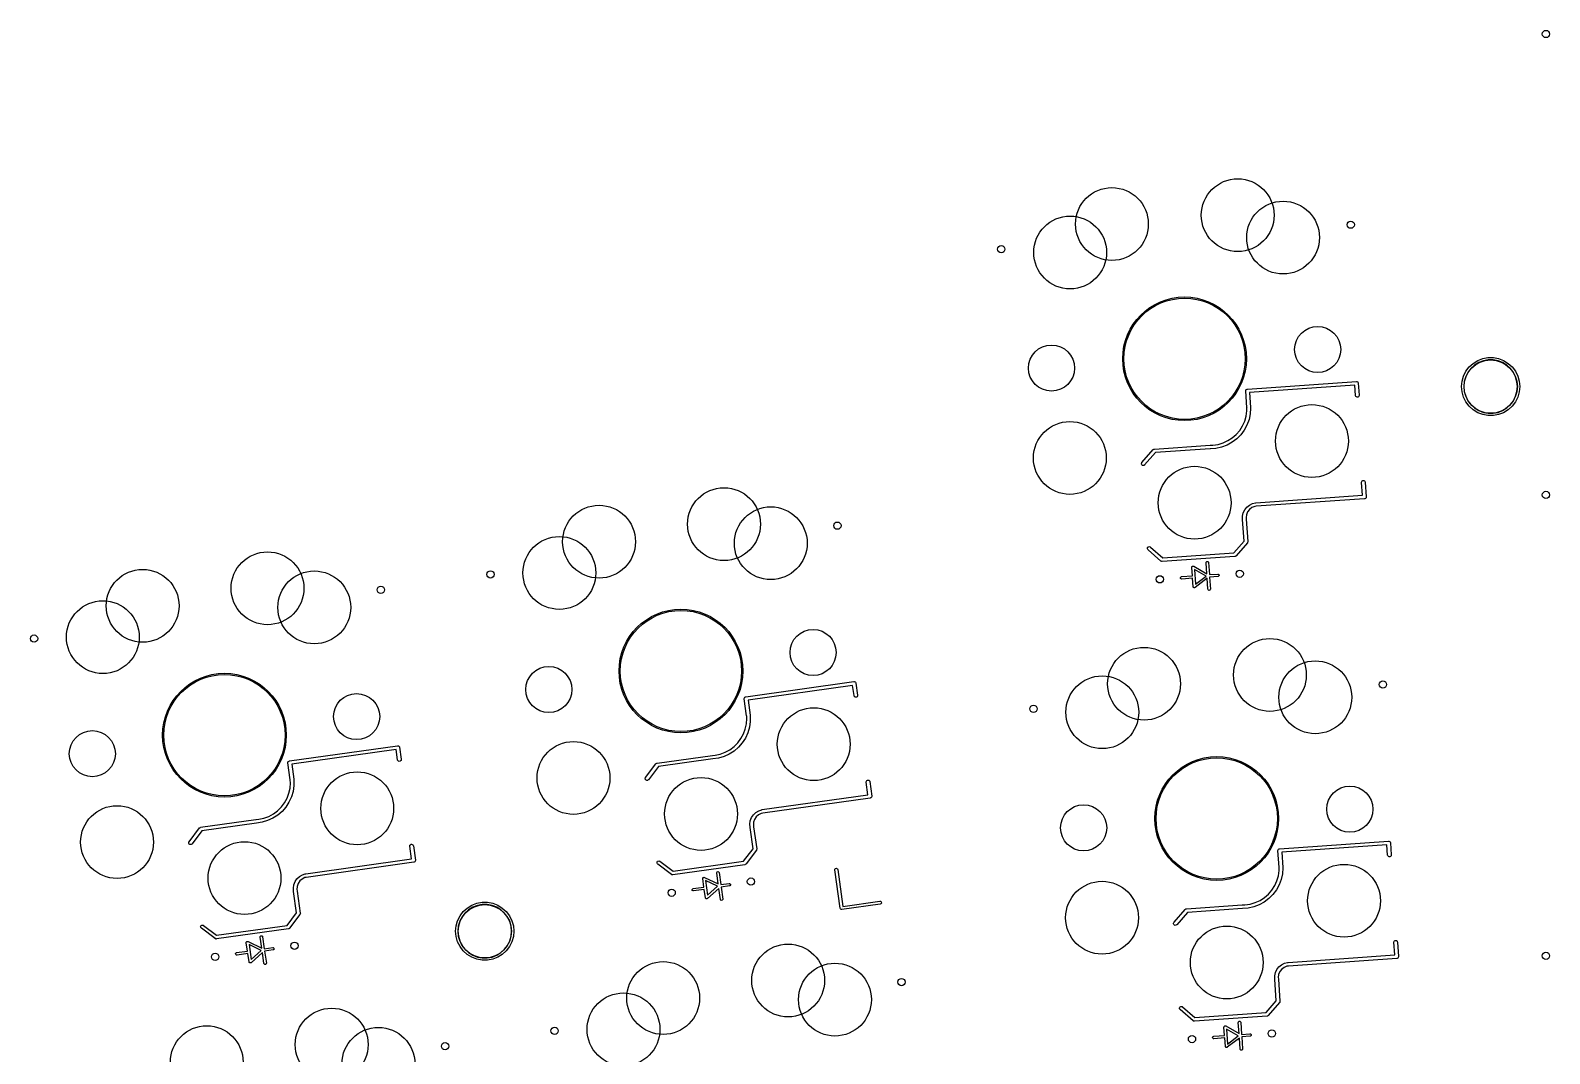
# Model space of a CAD drawing. Extents: x 2.61 to 8.6, y -5.69 to -1.89.
# Drawn here: x 2.614 to 5.079, y -3.636 to -1.975 of the extents above; entities that cross this region are included whole.
import ezdxf

# ---------------------------------------------------------------- set-up
doc = ezdxf.new("R2010")
doc.units = 0
doc.header["$MEASUREMENT"] = 0
doc.layers.add('BLACK', color=7, linetype='CONTINUOUS')

msp = doc.modelspace()

# ---------------------------------------------------------------- linework, layer by layer
at = {"layer": 'BLACK', "linetype": 'CONTINUOUS'}
for p, q in [((4.955, -2.5152), (4.9624, -2.5106)), ((4.9641, -2.5139), (4.9573, -2.5182)), ((4.9624, -2.5106), (4.9705, -2.5074)), ((4.9716, -2.511), (4.9641, -2.5139)), ((4.9705, -2.5074), (4.9791, -2.5058)), ((4.9795, -2.5096), (4.9716, -2.511)), ((4.9791, -2.5058), (4.9878, -2.5058)), ((4.9875, -2.5096), (4.9795, -2.5096)), ((4.9954, -2.511), (4.9875, -2.5096)), ((4.9878, -2.5058), (4.9964, -2.5074)), ((5.0029, -2.5139), (4.9954, -2.511)), ((4.9964, -2.5074), (5.0045, -2.5106)), ((5.0097, -2.5182), (5.0029, -2.5139)), ((5.0045, -2.5106), (5.0119, -2.5152)), ((4.937, -2.5442), (4.9394, -2.5358)), ((4.9394, -2.5358), (4.9433, -2.528)), ((4.9429, -2.5372), (4.9407, -2.5449)), ((4.9465, -2.53), (4.9429, -2.5372)), ((4.9433, -2.528), (4.9486, -2.521)), ((4.9513, -2.5236), (4.9465, -2.53)), ((4.9486, -2.521), (4.955, -2.5152)), ((4.9573, -2.5182), (4.9513, -2.5236)), ((5.0156, -2.5236), (5.0097, -2.5182)), ((5.0119, -2.5152), (5.0184, -2.521)), ((5.0204, -2.53), (5.0156, -2.5236)), ((5.0184, -2.521), (5.0236, -2.528)), ((5.024, -2.5372), (5.0204, -2.53)), ((5.0236, -2.528), (5.0275, -2.5358)), ((5.0262, -2.5449), (5.024, -2.5372)), ((5.0275, -2.5358), (5.0299, -2.5442)), ((4.5861, -2.5593), (4.5864, -2.5583)), ((4.5861, -2.5599), (4.5861, -2.5593)), ((4.588, -2.5874), (4.5861, -2.5599)), ((4.5864, -2.5583), (4.5872, -2.5574)), ((4.5864, -2.5583), (4.5864, -2.5583)), ((4.5872, -2.5574), (4.5882, -2.5569)), ((4.5882, -2.5569), (4.5888, -2.5568)), ((4.5888, -2.5568), (4.7655, -2.5444)), ((4.763, -2.5505), (4.5922, -2.5625)), ((4.5922, -2.5625), (4.5939, -2.587)), ((4.7642, -2.5672), (4.763, -2.5505)), ((4.7655, -2.5444), (4.7661, -2.5444)), ((4.7661, -2.5444), (4.7672, -2.5448)), ((4.7672, -2.5448), (4.7681, -2.5456)), ((4.7681, -2.5456), (4.7686, -2.5466)), ((4.7686, -2.5466), (4.7686, -2.5466)), ((4.7686, -2.5466), (4.7687, -2.5472)), ((4.7687, -2.5472), (4.7701, -2.5668)), ((4.9362, -2.5529), (4.937, -2.5442)), ((4.937, -2.5615), (4.9362, -2.5529)), ((4.9394, -2.5699), (4.937, -2.5615)), ((4.9407, -2.5449), (4.94, -2.5529)), ((4.94, -2.5529), (4.9407, -2.5609)), ((4.9407, -2.5609), (4.9429, -2.5686)), ((5.024, -2.5686), (5.0262, -2.5609)), ((5.027, -2.5529), (5.0262, -2.5449)), ((5.0262, -2.5609), (5.027, -2.5529)), ((5.0299, -2.5615), (5.0275, -2.5699)), ((5.0299, -2.5442), (5.0307, -2.5529)), ((5.0307, -2.5529), (5.0299, -2.5615)), ((4.5881, -2.5879), (4.588, -2.5874)), ((4.588, -2.588), (4.5881, -2.5879)), ((4.588, -2.5923), (4.588, -2.588)), ((4.5939, -2.588), (4.5933, -2.5973)), ((4.5939, -2.5876), (4.5938, -2.5877)), ((4.5938, -2.5877), (4.5939, -2.588)), ((4.5939, -2.587), (4.5939, -2.5876)), ((4.7643, -2.5678), (4.7642, -2.5672)), ((4.7648, -2.5688), (4.7643, -2.5678)), ((4.7656, -2.5696), (4.7648, -2.5688)), ((4.7667, -2.5699), (4.7656, -2.5696)), ((4.7679, -2.5698), (4.7667, -2.5699)), ((4.7689, -2.5693), (4.7679, -2.5698)), ((4.7697, -2.5685), (4.7689, -2.5693)), ((4.77, -2.5674), (4.7697, -2.5685)), ((4.7701, -2.5668), (4.77, -2.5674)), ((4.9433, -2.5777), (4.9394, -2.5699)), ((4.9429, -2.5686), (4.9465, -2.5758)), ((4.9486, -2.5847), (4.9433, -2.5777)), ((4.9465, -2.5758), (4.9513, -2.5822)), ((4.955, -2.5906), (4.9486, -2.5847)), ((4.9513, -2.5822), (4.9573, -2.5876)), ((4.9573, -2.5876), (4.9641, -2.5918)), ((5.0029, -2.5918), (5.0097, -2.5876)), ((5.0097, -2.5876), (5.0156, -2.5822)), ((5.0184, -2.5847), (5.0119, -2.5906)), ((5.0156, -2.5822), (5.0204, -2.5758)), ((5.0236, -2.5777), (5.0184, -2.5847)), ((5.0204, -2.5758), (5.024, -2.5686)), ((5.0275, -2.5699), (5.0236, -2.5777)), ((4.5809, -2.6167), (4.5844, -2.609)), ((4.5844, -2.609), (4.5868, -2.6007)), ((4.5868, -2.6007), (4.588, -2.5923)), ((4.5913, -2.6065), (4.588, -2.6153)), ((4.5933, -2.5973), (4.5913, -2.6065)), ((4.9624, -2.5952), (4.955, -2.5906)), ((4.9705, -2.5983), (4.9624, -2.5952)), ((4.9641, -2.5918), (4.9716, -2.5947)), ((4.9791, -2.5999), (4.9705, -2.5983)), ((4.9716, -2.5947), (4.9795, -2.5962)), ((4.9878, -2.5999), (4.9791, -2.5999)), ((4.9795, -2.5962), (4.9875, -2.5962)), ((4.9875, -2.5962), (4.9954, -2.5947)), ((4.9964, -2.5983), (4.9878, -2.5999)), ((4.9954, -2.5947), (5.0029, -2.5918)), ((5.0045, -2.5952), (4.9964, -2.5983)), ((5.0119, -2.5906), (5.0045, -2.5952)), ((4.557, -2.6406), (4.5642, -2.636)), ((4.5713, -2.6377), (4.5638, -2.6433)), ((4.5642, -2.636), (4.5707, -2.6304)), ((4.5707, -2.6304), (4.5762, -2.6239)), ((4.5779, -2.631), (4.5713, -2.6377)), ((4.5762, -2.6239), (4.5809, -2.6167)), ((4.5835, -2.6235), (4.5779, -2.631)), ((4.588, -2.6153), (4.5835, -2.6235)), ((4.4175, -2.6762), (4.4357, -2.6552)), ((4.4394, -2.66), (4.4219, -2.6801)), ((4.4357, -2.6552), (4.4361, -2.6548)), ((4.4361, -2.6548), (4.4367, -2.6545)), ((4.4367, -2.6545), (4.4372, -2.6543)), ((4.4372, -2.6543), (4.4377, -2.6542)), ((4.4377, -2.6542), (4.5281, -2.6478)), ((4.5285, -2.6537), (4.4394, -2.66)), ((4.5281, -2.6478), (4.5282, -2.6479)), ((4.5282, -2.6479), (4.5283, -2.6478)), ((4.5283, -2.6478), (4.5283, -2.6478)), ((4.5283, -2.6478), (4.5326, -2.6478)), ((4.5286, -2.6537), (4.5285, -2.6537)), ((4.5376, -2.6531), (4.5286, -2.6537)), ((4.5326, -2.6478), (4.541, -2.6466)), ((4.5468, -2.6511), (4.5376, -2.6531)), ((4.541, -2.6466), (4.5492, -2.6442)), ((4.5556, -2.6478), (4.5468, -2.6511)), ((4.5492, -2.6442), (4.557, -2.6406)), ((4.5638, -2.6433), (4.5556, -2.6478)), ((4.4168, -2.6777), (4.4171, -2.6767)), ((4.4168, -2.6789), (4.4168, -2.6777)), ((4.4173, -2.6799), (4.4168, -2.6789)), ((4.4171, -2.6767), (4.4175, -2.6762)), ((4.4182, -2.6807), (4.4173, -2.6799)), ((4.4193, -2.681), (4.4182, -2.6807)), ((4.4205, -2.681), (4.4193, -2.681)), ((4.4215, -2.6805), (4.4205, -2.681)), ((4.4219, -2.6801), (4.4215, -2.6805)), ((4.7741, -2.708), (4.7744, -2.7069)), ((4.7741, -2.7086), (4.7741, -2.708)), ((4.7755, -2.7292), (4.7741, -2.7086)), ((4.7744, -2.7069), (4.7752, -2.706)), ((4.7752, -2.706), (4.7762, -2.7055)), ((4.7762, -2.7055), (4.7774, -2.7055)), ((4.7774, -2.7055), (4.7785, -2.7058)), ((4.7785, -2.7058), (4.7793, -2.7066)), ((4.7793, -2.7066), (4.7798, -2.7076)), ((4.7798, -2.7076), (4.7799, -2.7082)), ((4.7799, -2.7082), (4.7816, -2.7317)), ((4.6025, -2.7413), (4.7755, -2.7292)), ((4.7789, -2.7349), (4.603, -2.7472)), ((4.7794, -2.7348), (4.7789, -2.7349)), ((4.7805, -2.7343), (4.7794, -2.7348)), ((4.7812, -2.7334), (4.7805, -2.7343)), ((4.7816, -2.7323), (4.7812, -2.7334)), ((4.7816, -2.7317), (4.7816, -2.7323)), ((4.5809, -2.7633), (4.582, -2.7579)), ((4.582, -2.7579), (4.5844, -2.7529)), ((4.5844, -2.7529), (4.5878, -2.7486)), ((4.5872, -2.7608), (4.5865, -2.7656)), ((4.5891, -2.7562), (4.5872, -2.7608)), ((4.5878, -2.7486), (4.592, -2.7451)), ((4.5921, -2.7523), (4.5891, -2.7562)), ((4.592, -2.7451), (4.597, -2.7426)), ((4.596, -2.7493), (4.5921, -2.7523)), ((4.6006, -2.7475), (4.596, -2.7493)), ((4.597, -2.7426), (4.6019, -2.7414)), ((4.603, -2.7472), (4.6006, -2.7475)), ((4.6019, -2.7414), (4.6019, -2.7414)), ((4.6019, -2.7414), (4.6022, -2.7414)), ((4.6022, -2.7414), (4.6023, -2.7413)), ((4.6023, -2.7413), (4.6023, -2.7413)), ((4.6023, -2.7413), (4.6024, -2.7413)), ((4.6024, -2.7413), (4.6025, -2.7413)), ((4.5809, -2.7683), (4.5809, -2.7633)), ((4.5809, -2.7687), (4.5809, -2.7683)), ((4.5834, -2.8036), (4.5809, -2.7687)), ((4.5865, -2.7656), (4.5868, -2.7681)), ((4.5868, -2.7681), (4.5868, -2.7681)), ((4.5868, -2.7681), (4.5868, -2.7683)), ((4.5868, -2.7683), (4.5893, -2.8044)), ((4.5667, -2.8227), (4.5834, -2.8036)), ((4.5886, -2.8065), (4.5704, -2.8275)), ((4.589, -2.8061), (4.5886, -2.8065)), ((4.5893, -2.805), (4.589, -2.8061)), ((4.5893, -2.8044), (4.5893, -2.805)), ((4.4264, -2.8152), (4.4267, -2.8141)), ((4.4264, -2.8164), (4.4264, -2.8152)), ((4.427, -2.8174), (4.4264, -2.8164)), ((4.4267, -2.8141), (4.4275, -2.8132)), ((4.4274, -2.8178), (4.427, -2.8174)), ((4.4484, -2.8361), (4.4274, -2.8178)), ((4.4275, -2.8132), (4.4285, -2.8127)), ((4.4285, -2.8127), (4.4297, -2.8126)), ((4.4297, -2.8126), (4.4308, -2.813)), ((4.4308, -2.813), (4.4312, -2.8133)), ((4.4312, -2.8133), (4.4513, -2.8308)), ((4.5683, -2.8285), (4.4505, -2.8368)), ((4.4513, -2.8308), (4.5667, -2.8227)), ((4.5689, -2.8285), (4.5683, -2.8285)), ((4.5694, -2.8282), (4.5689, -2.8285)), ((4.5699, -2.8279), (4.5694, -2.8282)), ((4.5704, -2.8275), (4.5699, -2.8279)), ((4.4488, -2.8364), (4.4484, -2.8361)), ((4.4499, -2.8368), (4.4488, -2.8364)), ((4.4505, -2.8368), (4.4499, -2.8368)), ((4.4499, -2.8368), (4.4499, -2.8368)), ((4.4985, -2.8459), (4.4986, -2.8458)), ((4.4986, -2.846), (4.4985, -2.8459)), ((4.4985, -2.8463), (4.4986, -2.846)), ((4.4995, -2.86), (4.4985, -2.8463)), ((4.4986, -2.8455), (4.499, -2.8451)), ((4.4986, -2.8458), (4.4986, -2.8455)), ((4.499, -2.8451), (4.4993, -2.8446)), ((4.4993, -2.8446), (4.4995, -2.8445)), ((4.4995, -2.8445), (4.4996, -2.8444)), ((4.4996, -2.8444), (4.5002, -2.8443)), ((4.5002, -2.8443), (4.5007, -2.8442)), ((4.5007, -2.8442), (4.501, -2.8443)), ((4.501, -2.8443), (4.5011, -2.8443)), ((4.5011, -2.8443), (4.5012, -2.8443)), ((4.5012, -2.8443), (4.5015, -2.8444)), ((4.5015, -2.8444), (4.5229, -2.8566)), ((4.5216, -2.8604), (4.5027, -2.8496)), ((4.5027, -2.8496), (4.5044, -2.8737)), ((4.5217, -2.8387), (4.5218, -2.838)), ((4.5229, -2.8566), (4.5217, -2.8387)), ((4.5218, -2.838), (4.5228, -2.8368)), ((4.5228, -2.8368), (4.5243, -2.8367)), ((4.5243, -2.8367), (4.5254, -2.8377)), ((4.5254, -2.8377), (4.5256, -2.8384)), ((4.5256, -2.8384), (4.527, -2.8581)), ((4.527, -2.8581), (4.5407, -2.8571)), ((4.5407, -2.8571), (4.5415, -2.8572)), ((4.5415, -2.8572), (4.5426, -2.8582)), ((4.5427, -2.8597), (4.5417, -2.8608)), ((4.5426, -2.8582), (4.5427, -2.8597)), ((4.4801, -2.8626), (4.4811, -2.8614)), ((4.4802, -2.8641), (4.4801, -2.8626)), ((4.4813, -2.8651), (4.4802, -2.8641)), ((4.4811, -2.8614), (4.4818, -2.8612)), ((4.4821, -2.8652), (4.4813, -2.8651)), ((4.4818, -2.8612), (4.4995, -2.86)), ((4.4998, -2.8639), (4.4821, -2.8652)), ((4.5007, -2.8777), (4.4998, -2.8639)), ((4.5008, -2.878), (4.5007, -2.8777)), ((4.5008, -2.8781), (4.5008, -2.878)), ((4.5009, -2.8781), (4.5008, -2.8781)), ((4.5009, -2.8784), (4.5009, -2.8781)), ((4.5014, -2.8788), (4.5009, -2.8784)), ((4.5017, -2.8792), (4.5014, -2.8788)), ((4.5019, -2.8793), (4.5017, -2.8792)), ((4.5021, -2.8794), (4.5019, -2.8793)), ((4.5026, -2.8794), (4.5021, -2.8794)), ((4.5032, -2.8794), (4.5026, -2.8794)), ((4.5035, -2.8793), (4.5032, -2.8794)), ((4.5036, -2.8793), (4.5035, -2.8793)), ((4.5039, -2.8791), (4.5036, -2.8792)), ((4.5036, -2.8792), (4.5036, -2.8793)), ((4.5235, -2.864), (4.5039, -2.8791)), ((4.5044, -2.8737), (4.5216, -2.8604)), ((4.5247, -2.8819), (4.5235, -2.864)), ((4.5249, -2.8827), (4.5247, -2.8819)), ((4.526, -2.8836), (4.5249, -2.8827)), ((4.5275, -2.8835), (4.526, -2.8836)), ((4.541, -2.861), (4.5273, -2.862)), ((4.5273, -2.862), (4.5286, -2.8816)), ((4.5285, -2.8824), (4.5275, -2.8835)), ((4.5286, -2.8816), (4.5285, -2.8824)), ((4.5417, -2.8608), (4.541, -2.861)), ((3.7747, -3.0563), (3.9501, -3.0317)), ((3.9501, -3.0317), (3.9507, -3.0317)), ((3.9507, -3.0317), (3.9518, -3.032)), ((3.9518, -3.032), (3.9519, -3.0321)), ((3.9519, -3.0321), (3.9527, -3.0326)), ((3.7724, -3.058), (3.7731, -3.0571)), ((3.7731, -3.0571), (3.7741, -3.0565)), ((3.7741, -3.0565), (3.7747, -3.0563)), ((3.948, -3.0379), (3.7784, -3.0618)), ((3.9503, -3.0545), (3.948, -3.0379)), ((3.9505, -3.0551), (3.9503, -3.0545)), ((3.9511, -3.0561), (3.9505, -3.0551)), ((3.952, -3.0568), (3.9511, -3.0561)), ((3.9531, -3.0571), (3.952, -3.0568)), ((3.9527, -3.0326), (3.9533, -3.0336)), ((3.9542, -3.0569), (3.9531, -3.0571)), ((3.9533, -3.0336), (3.9534, -3.0342)), ((3.9534, -3.0342), (3.9562, -3.0537)), ((3.9552, -3.0563), (3.9542, -3.0569)), ((3.9559, -3.0554), (3.9552, -3.0563)), ((3.9562, -3.0543), (3.9559, -3.0554)), ((3.9562, -3.0537), (3.9562, -3.0543)), ((3.7721, -3.0591), (3.7724, -3.058)), ((3.7722, -3.0597), (3.7721, -3.0591)), ((3.7721, -3.0591), (3.7721, -3.0591)), ((3.776, -3.087), (3.7722, -3.0597)), ((3.7784, -3.0618), (3.7818, -3.0861)), ((3.7739, -3.1087), (3.7758, -3.1003)), ((3.7758, -3.1003), (3.7764, -3.0918)), ((3.7761, -3.0874), (3.776, -3.087)), ((3.7761, -3.0875), (3.7761, -3.0874)), ((3.7764, -3.0918), (3.7761, -3.0875)), ((3.7761, -3.0875), (3.7761, -3.0875)), ((3.7806, -3.1058), (3.778, -3.1148)), ((3.782, -3.0965), (3.7806, -3.1058)), ((3.7818, -3.0861), (3.7819, -3.0867)), ((3.7819, -3.0867), (3.7818, -3.0868)), ((3.7818, -3.0868), (3.782, -3.0871)), ((3.782, -3.0871), (3.782, -3.0965)), ((3.7557, -3.1371), (3.7617, -3.1311)), ((3.7617, -3.1311), (3.7668, -3.1242)), ((3.7668, -3.1242), (3.7709, -3.1167)), ((3.7741, -3.1233), (3.769, -3.1312)), ((3.7709, -3.1167), (3.7739, -3.1087)), ((3.778, -3.1148), (3.7741, -3.1233)), ((3.0339, -3.1605), (3.2094, -3.1358)), ((3.2073, -3.1421), (3.0377, -3.1659)), ((3.2096, -3.1586), (3.2073, -3.1421)), ((3.2094, -3.1358), (3.2099, -3.1358)), ((3.2099, -3.1358), (3.2111, -3.1361)), ((3.2111, -3.1361), (3.2114, -3.1364)), ((3.2114, -3.1364), (3.212, -3.1368)), ((3.212, -3.1368), (3.2126, -3.1377)), ((3.2126, -3.1377), (3.2127, -3.1383)), ((3.2127, -3.1383), (3.2154, -3.1578)), ((3.6308, -3.164), (3.7204, -3.1514)), ((3.7204, -3.1514), (3.7206, -3.1514)), ((3.7206, -3.1514), (3.7206, -3.1514)), ((3.7206, -3.1514), (3.7206, -3.1514)), ((3.7206, -3.1514), (3.7249, -3.1511)), ((3.7249, -3.1511), (3.7333, -3.1493)), ((3.7393, -3.1533), (3.7303, -3.156)), ((3.7333, -3.1493), (3.7413, -3.1463)), ((3.7479, -3.1495), (3.7393, -3.1533)), ((3.7413, -3.1463), (3.7488, -3.1422)), ((3.7558, -3.1444), (3.7479, -3.1495)), ((3.7488, -3.1422), (3.7557, -3.1371)), ((3.7629, -3.1383), (3.7558, -3.1444)), ((3.769, -3.1312), (3.7629, -3.1383)), ((3.0314, -3.1632), (3.0317, -3.1621)), ((3.0314, -3.1638), (3.0314, -3.1632)), ((3.0314, -3.1632), (3.0314, -3.1632)), ((3.0352, -3.1911), (3.0314, -3.1638)), ((3.0317, -3.1621), (3.0324, -3.1612)), ((3.0324, -3.1612), (3.0334, -3.1606)), ((3.0334, -3.1606), (3.0339, -3.1605)), ((3.0377, -3.1659), (3.0411, -3.1903)), ((3.2097, -3.1592), (3.2096, -3.1586)), ((3.2103, -3.1602), (3.2097, -3.1592)), ((3.2112, -3.1609), (3.2103, -3.1602)), ((3.2123, -3.1612), (3.2112, -3.1609)), ((3.2135, -3.161), (3.2123, -3.1612)), ((3.2145, -3.1604), (3.2135, -3.161)), ((3.2152, -3.1595), (3.2145, -3.1604)), ((3.2155, -3.1584), (3.2152, -3.1595)), ((3.2154, -3.1578), (3.2155, -3.1584)), ((3.6121, -3.1874), (3.6288, -3.1652)), ((3.6328, -3.1697), (3.6168, -3.191)), ((3.6288, -3.1652), (3.6292, -3.1648)), ((3.6292, -3.1648), (3.6302, -3.1642)), ((3.6302, -3.1642), (3.6308, -3.164)), ((3.7213, -3.1573), (3.6328, -3.1697)), ((3.7303, -3.156), (3.7213, -3.1573)), ((3.7213, -3.1573), (3.7213, -3.1573)), ((3.0332, -3.2128), (3.035, -3.2045)), ((3.035, -3.2045), (3.0356, -3.1959)), ((3.0354, -3.1915), (3.0352, -3.1911)), ((3.0353, -3.1917), (3.0354, -3.1915)), ((3.0356, -3.1959), (3.0353, -3.1917)), ((3.0412, -3.2006), (3.0399, -3.2099)), ((3.0411, -3.1903), (3.0411, -3.1908)), ((3.0411, -3.1908), (3.0411, -3.1909)), ((3.0411, -3.1909), (3.0412, -3.1912)), ((3.0412, -3.1912), (3.0412, -3.2006)), ((3.6115, -3.189), (3.6118, -3.1879)), ((3.6116, -3.1902), (3.6115, -3.189)), ((3.6122, -3.1912), (3.6116, -3.1902)), ((3.6118, -3.1879), (3.6121, -3.1874)), ((3.6132, -3.1918), (3.6122, -3.1912)), ((3.6143, -3.1921), (3.6132, -3.1918)), ((3.6154, -3.192), (3.6143, -3.1921)), ((3.6164, -3.1914), (3.6154, -3.192)), ((3.6168, -3.191), (3.6164, -3.1914)), ((3.97, -3.1943), (3.9703, -3.1932)), ((3.9701, -3.1949), (3.97, -3.1943)), ((3.9729, -3.2153), (3.9701, -3.1949)), ((3.9703, -3.1932), (3.971, -3.1923)), ((3.971, -3.1923), (3.972, -3.1917)), ((3.972, -3.1917), (3.9732, -3.1915)), ((3.9732, -3.1915), (3.9743, -3.1918)), ((3.9743, -3.1918), (3.9752, -3.1925)), ((3.9752, -3.1925), (3.9758, -3.1935)), ((3.9758, -3.1935), (3.9759, -3.194)), ((3.9759, -3.194), (3.9792, -3.2174)), ((3.021, -3.2352), (3.0261, -3.2283)), ((3.0261, -3.2283), (3.0302, -3.2208)), ((3.0333, -3.2274), (3.0282, -3.2353)), ((3.0302, -3.2208), (3.0332, -3.2128)), ((3.0372, -3.2189), (3.0333, -3.2274)), ((3.0399, -3.2099), (3.0372, -3.2189)), ((3.8012, -3.2395), (3.9729, -3.2153)), ((3.9767, -3.2208), (3.8022, -3.2453)), ((3.9772, -3.2206), (3.9767, -3.2208)), ((3.9782, -3.2201), (3.9772, -3.2206)), ((3.9789, -3.2191), (3.9782, -3.2201)), ((3.9792, -3.218), (3.9789, -3.2191)), ((3.9792, -3.2174), (3.9792, -3.218)), ((2.9842, -3.2552), (2.9925, -3.2534)), ((2.9925, -3.2534), (3.0005, -3.2504)), ((3.0071, -3.2536), (2.9986, -3.2574)), ((3.0005, -3.2504), (3.0081, -3.2463)), ((3.015, -3.2485), (3.0071, -3.2536)), ((3.0081, -3.2463), (3.0149, -3.2412)), ((3.0149, -3.2412), (3.021, -3.2352)), ((3.0221, -3.2424), (3.015, -3.2485)), ((3.0282, -3.2353), (3.0221, -3.2424)), ((3.782, -3.2575), (3.7839, -3.2523)), ((3.7839, -3.2523), (3.787, -3.2477)), ((3.787, -3.2477), (3.791, -3.244)), ((3.7916, -3.2512), (3.7889, -3.2553)), ((3.791, -3.244), (3.7958, -3.2412)), ((3.7953, -3.2479), (3.7916, -3.2512)), ((3.7998, -3.2458), (3.7953, -3.2479)), ((3.7958, -3.2412), (3.8006, -3.2397)), ((3.8022, -3.2453), (3.7998, -3.2458)), ((3.8006, -3.2396), (3.8009, -3.2395)), ((3.8006, -3.2397), (3.8006, -3.2396)), ((3.8009, -3.2395), (3.801, -3.2395)), ((3.801, -3.2395), (3.801, -3.2395)), ((3.801, -3.2395), (3.8011, -3.2395)), ((3.8011, -3.2395), (3.8012, -3.2395)), ((2.8713, -3.2915), (2.8881, -3.2693)), ((2.8921, -3.2738), (2.876, -3.2951)), ((2.8881, -3.2693), (2.8885, -3.2689)), ((2.8885, -3.2689), (2.8895, -3.2683)), ((2.8895, -3.2683), (2.89, -3.2681)), ((2.89, -3.2681), (2.9797, -3.2555)), ((2.9805, -3.2614), (2.8921, -3.2738)), ((2.9797, -3.2555), (2.9799, -3.2555)), ((2.9799, -3.2555), (2.9842, -3.2552)), ((2.9799, -3.2555), (2.9799, -3.2555)), ((2.9799, -3.2555), (2.9799, -3.2555)), ((2.9806, -3.2614), (2.9805, -3.2614)), ((2.9896, -3.2601), (2.9806, -3.2614)), ((2.9986, -3.2574), (2.9896, -3.2601)), ((3.7812, -3.2629), (3.782, -3.2575)), ((3.7816, -3.2679), (3.7812, -3.2629)), ((3.7816, -3.2683), (3.7816, -3.2679)), ((3.7865, -3.3029), (3.7816, -3.2683)), ((3.7873, -3.2599), (3.7869, -3.2649)), ((3.7869, -3.2649), (3.7874, -3.2673)), ((3.7889, -3.2553), (3.7873, -3.2599)), ((3.7874, -3.2673), (3.7874, -3.2673)), ((3.7874, -3.2673), (3.7874, -3.2673)), ((3.7874, -3.2673), (3.7874, -3.2674)), ((3.7874, -3.2674), (3.7925, -3.3033)), ((2.8707, -3.2931), (2.871, -3.292)), ((2.8709, -3.2943), (2.8707, -3.2931)), ((2.8715, -3.2953), (2.8709, -3.2943)), ((2.871, -3.292), (2.8713, -3.2915)), ((2.8724, -3.296), (2.8715, -3.2953)), ((2.8735, -3.2962), (2.8724, -3.296)), ((2.8747, -3.2961), (2.8735, -3.2962)), ((2.8756, -3.2955), (2.8747, -3.2961)), ((2.876, -3.2951), (2.8756, -3.2955)), ((3.2293, -3.2984), (3.2296, -3.2973)), ((3.2293, -3.299), (3.2293, -3.2984)), ((3.2322, -3.3194), (3.2293, -3.299)), ((3.2296, -3.2973), (3.2303, -3.2964)), ((3.2303, -3.2964), (3.2313, -3.2958)), ((3.2313, -3.2958), (3.2324, -3.2956)), ((3.2324, -3.2956), (3.2335, -3.2959)), ((3.2335, -3.2959), (3.2344, -3.2966)), ((3.2344, -3.2966), (3.235, -3.2976)), ((3.235, -3.2976), (3.2352, -3.2982)), ((3.2352, -3.2982), (3.2384, -3.3215)), ((3.7712, -3.3232), (3.7865, -3.3029)), ((3.7925, -3.3033), (3.7925, -3.3039)), ((4.6386, -3.3045), (4.6394, -3.3036)), ((4.6394, -3.3036), (4.6404, -3.3031)), ((4.6404, -3.3031), (4.641, -3.303)), ((4.641, -3.303), (4.8177, -3.2906)), ((4.8152, -3.2967), (4.6443, -3.3087)), ((4.8163, -3.3134), (4.8152, -3.2967)), ((4.8177, -3.2906), (4.8183, -3.2906)), ((4.8183, -3.2906), (4.8194, -3.291)), ((4.8194, -3.291), (4.8203, -3.2918)), ((4.8203, -3.2918), (4.8208, -3.2928)), ((4.8208, -3.2928), (4.8208, -3.2928)), ((4.8208, -3.2928), (4.8209, -3.2934)), ((4.8209, -3.2934), (4.8222, -3.313)), ((3.0605, -3.3436), (3.2322, -3.3194)), ((3.2359, -3.3249), (3.0614, -3.3494)), ((3.2365, -3.3247), (3.2359, -3.3249)), ((3.2375, -3.3242), (3.2365, -3.3247)), ((3.2382, -3.3232), (3.2375, -3.3242)), ((3.2385, -3.3221), (3.2382, -3.3232)), ((3.2384, -3.3215), (3.2385, -3.3221)), ((3.6307, -3.3255), (3.631, -3.3244)), ((3.6308, -3.3266), (3.6307, -3.3255)), ((3.6314, -3.3276), (3.6308, -3.3266)), ((3.631, -3.3244), (3.6316, -3.3234)), ((3.6318, -3.328), (3.6314, -3.3276)), ((3.6316, -3.3234), (3.6326, -3.3229)), ((3.6541, -3.3448), (3.6318, -3.328)), ((3.6326, -3.3229), (3.6338, -3.3227)), ((3.6338, -3.3227), (3.6349, -3.323)), ((3.6349, -3.323), (3.6354, -3.3233)), ((3.6354, -3.3233), (3.6566, -3.3393)), ((3.6566, -3.3393), (3.7712, -3.3232)), ((3.7748, -3.3282), (3.7738, -3.3287)), ((3.7752, -3.3277), (3.7748, -3.3282)), ((3.7748, -3.3282), (3.7748, -3.3282)), ((3.7919, -3.3055), (3.7752, -3.3277)), ((3.7922, -3.305), (3.7919, -3.3055)), ((3.7925, -3.3039), (3.7922, -3.305)), ((3.7925, -3.3039), (3.7925, -3.3039)), ((4.6382, -3.3061), (4.6383, -3.3056)), ((4.6402, -3.3336), (4.6382, -3.3061)), ((4.6383, -3.3056), (4.6386, -3.3045)), ((4.6386, -3.3045), (4.6386, -3.3045)), ((4.6443, -3.3087), (4.6461, -3.3332)), ((4.8164, -3.314), (4.8163, -3.3134)), ((4.817, -3.315), (4.8164, -3.314)), ((4.8178, -3.3158), (4.817, -3.315)), ((4.8189, -3.3161), (4.8178, -3.3158)), ((4.8201, -3.3161), (4.8189, -3.3161)), ((4.8211, -3.3155), (4.8201, -3.3161)), ((4.8219, -3.3147), (4.8211, -3.3155)), ((4.8222, -3.3136), (4.8219, -3.3147)), ((4.8222, -3.313), (4.8222, -3.3136)), ((3.0432, -3.3564), (3.0463, -3.3518)), ((3.0463, -3.3518), (3.0503, -3.3481)), ((3.0503, -3.3481), (3.055, -3.3453)), ((3.0546, -3.3521), (3.0509, -3.3553)), ((3.059, -3.3499), (3.0546, -3.3521)), ((3.055, -3.3453), (3.0598, -3.3438)), ((3.0614, -3.3494), (3.059, -3.3499)), ((3.0598, -3.3438), (3.0599, -3.3437)), ((3.0599, -3.3437), (3.0602, -3.3436)), ((3.0602, -3.3436), (3.0603, -3.3436)), ((3.0603, -3.3436), (3.0603, -3.3436)), ((3.0603, -3.3436), (3.0603, -3.3436)), ((3.0603, -3.3436), (3.0605, -3.3436)), ((3.6546, -3.3451), (3.6541, -3.3448)), ((3.6552, -3.3452), (3.6546, -3.3451)), ((3.6557, -3.3453), (3.6552, -3.3452)), ((3.6563, -3.3453), (3.6557, -3.3453)), ((3.6557, -3.3453), (3.6557, -3.3453)), ((3.6557, -3.3453), (3.6557, -3.3453)), ((3.6557, -3.3453), (3.6557, -3.3453)), ((3.7732, -3.3289), (3.6563, -3.3453)), ((3.7048, -3.3509), (3.7049, -3.3507)), ((3.7048, -3.351), (3.7048, -3.3509)), ((3.7048, -3.3511), (3.7048, -3.351)), ((3.7048, -3.3514), (3.7048, -3.3511)), ((3.7067, -3.3651), (3.7048, -3.3514)), ((3.7049, -3.3507), (3.7052, -3.3502)), ((3.7052, -3.3502), (3.7055, -3.3497)), ((3.7055, -3.3497), (3.7056, -3.3496)), ((3.7056, -3.3496), (3.7058, -3.3494)), ((3.7058, -3.3494), (3.7063, -3.3494)), ((3.7063, -3.3494), (3.7069, -3.3492)), ((3.7069, -3.3492), (3.7072, -3.3493)), ((3.7072, -3.3493), (3.7073, -3.3492)), ((3.7073, -3.3492), (3.7073, -3.3493)), ((3.7073, -3.3493), (3.7076, -3.3494)), ((3.7076, -3.3494), (3.7299, -3.3601)), ((3.7274, -3.3415), (3.7283, -3.3403)), ((3.7274, -3.3423), (3.7274, -3.3415)), ((3.7299, -3.3601), (3.7274, -3.3423)), ((3.7283, -3.3403), (3.7298, -3.3401)), ((3.7298, -3.3401), (3.731, -3.341)), ((3.731, -3.341), (3.7313, -3.3417)), ((3.7313, -3.3417), (3.734, -3.3612)), ((3.7738, -3.3287), (3.7732, -3.3289)), ((3.9191, -3.3372), (3.9192, -3.3363)), ((3.9279, -3.3996), (3.9191, -3.3372)), ((3.9192, -3.3363), (3.9202, -3.3348)), ((3.9202, -3.3348), (3.922, -3.3346)), ((3.922, -3.3346), (3.9235, -3.3357)), ((3.9235, -3.3357), (3.9238, -3.3365)), ((3.9238, -3.3365), (3.9322, -3.3966)), ((4.6366, -3.3552), (4.639, -3.347)), ((4.639, -3.347), (4.6402, -3.3385)), ((4.6402, -3.3341), (4.6402, -3.3336)), ((4.6402, -3.3342), (4.6402, -3.3341)), ((4.6402, -3.3385), (4.6402, -3.3342)), ((4.6435, -3.3527), (4.6402, -3.3615)), ((4.6455, -3.3436), (4.6435, -3.3527)), ((4.6461, -3.3342), (4.6455, -3.3436)), ((4.6461, -3.3332), (4.646, -3.3338)), ((4.646, -3.3338), (4.646, -3.3339)), ((4.646, -3.3339), (4.6461, -3.3342)), ((3.0404, -3.367), (3.0412, -3.3616)), ((3.0408, -3.372), (3.0404, -3.367)), ((3.0408, -3.3724), (3.0408, -3.372)), ((3.0457, -3.407), (3.0408, -3.3724)), ((3.0412, -3.3616), (3.0432, -3.3564)), ((3.0465, -3.3641), (3.0462, -3.369)), ((3.0462, -3.369), (3.0467, -3.3714)), ((3.0481, -3.3594), (3.0465, -3.3641)), ((3.0467, -3.3714), (3.0467, -3.3714)), ((3.0467, -3.3714), (3.0467, -3.3714)), ((3.0467, -3.3714), (3.0467, -3.3716)), ((3.0467, -3.3716), (3.0517, -3.4074)), ((3.0509, -3.3553), (3.0481, -3.3594)), ((3.6876, -3.369), (3.6885, -3.3678)), ((3.6878, -3.3705), (3.6876, -3.369)), ((3.689, -3.3714), (3.6878, -3.3705)), ((3.6885, -3.3678), (3.6892, -3.3675)), ((3.6897, -3.3714), (3.689, -3.3714)), ((3.6892, -3.3675), (3.7067, -3.3651)), ((3.7073, -3.369), (3.6897, -3.3714)), ((3.7092, -3.3826), (3.7073, -3.369)), ((3.7288, -3.3639), (3.7092, -3.3545)), ((3.7092, -3.3545), (3.7126, -3.3784)), ((3.7309, -3.3674), (3.7125, -3.3838)), ((3.7126, -3.3784), (3.7288, -3.3639)), ((3.7334, -3.3852), (3.7309, -3.3674)), ((3.734, -3.3612), (3.7477, -3.3593)), ((3.7482, -3.3632), (3.7346, -3.3651)), ((3.7346, -3.3651), (3.7373, -3.3846)), ((3.7477, -3.3593), (3.7484, -3.3594)), ((3.7489, -3.363), (3.7482, -3.3632)), ((3.7484, -3.3594), (3.7496, -3.3603)), ((3.7499, -3.3618), (3.7489, -3.363)), ((3.7496, -3.3603), (3.7499, -3.3618)), ((4.6164, -3.3822), (4.6228, -3.3766)), ((4.6228, -3.3766), (4.6284, -3.3701)), ((4.6301, -3.3772), (4.6235, -3.3839)), ((4.6284, -3.3701), (4.633, -3.3629)), ((4.6357, -3.3697), (4.6301, -3.3772)), ((4.633, -3.3629), (4.6366, -3.3552)), ((4.6402, -3.3615), (4.6357, -3.3697)), ((3.3162, -3.4051), (3.3226, -3.3992)), ((3.3249, -3.4022), (3.3189, -3.4076)), ((3.3226, -3.3992), (3.33, -3.3946)), ((3.3317, -3.398), (3.3249, -3.4022)), ((3.33, -3.3946), (3.3381, -3.3915)), ((3.3392, -3.3951), (3.3317, -3.398)), ((3.3381, -3.3915), (3.3467, -3.3899)), ((3.3471, -3.3936), (3.3392, -3.3951)), ((3.3467, -3.3899), (3.3554, -3.3899)), ((3.3551, -3.3936), (3.3471, -3.3936)), ((3.363, -3.3951), (3.3551, -3.3936)), ((3.3554, -3.3899), (3.364, -3.3915)), ((3.3705, -3.398), (3.363, -3.3951)), ((3.364, -3.3915), (3.3721, -3.3946)), ((3.3773, -3.4022), (3.3705, -3.398)), ((3.3721, -3.3946), (3.3795, -3.3992)), ((3.3832, -3.4076), (3.3773, -3.4022)), ((3.3795, -3.3992), (3.386, -3.4051)), ((3.7093, -3.3829), (3.7092, -3.3826)), ((3.7093, -3.383), (3.7093, -3.3829)), ((3.7094, -3.3831), (3.7093, -3.383)), ((3.7095, -3.3833), (3.7094, -3.3831)), ((3.7099, -3.3837), (3.7095, -3.3833)), ((3.7103, -3.3841), (3.7099, -3.3837)), ((3.7105, -3.3841), (3.7103, -3.3841)), ((3.7107, -3.3842), (3.7105, -3.3841)), ((3.7112, -3.3842), (3.7107, -3.3842)), ((3.7118, -3.3842), (3.7112, -3.3842)), ((3.7121, -3.384), (3.7118, -3.3842)), ((3.7122, -3.384), (3.7121, -3.384)), ((3.7125, -3.3838), (3.7122, -3.384)), ((3.7122, -3.384), (3.7122, -3.384)), ((3.7337, -3.3859), (3.7334, -3.3852)), ((3.7349, -3.3868), (3.7337, -3.3859)), ((3.7364, -3.3866), (3.7349, -3.3868)), ((3.7373, -3.3854), (3.7364, -3.3866)), ((3.7373, -3.3846), (3.7373, -3.3854)), ((3.9282, -3.4005), (3.9279, -3.3996)), ((3.9296, -3.4015), (3.9282, -3.4005)), ((3.9305, -3.4016), (3.9296, -3.4015)), ((3.9929, -3.3928), (3.9305, -3.4016)), ((3.9322, -3.3966), (3.9923, -3.3881)), ((3.9923, -3.3881), (3.9932, -3.3882)), ((3.9938, -3.3925), (3.9929, -3.3928)), ((3.9932, -3.3882), (3.9946, -3.3893)), ((3.9949, -3.3911), (3.9938, -3.3925)), ((3.9946, -3.3893), (3.9949, -3.3911)), ((4.4696, -3.4224), (4.4879, -3.4014)), ((4.4879, -3.4014), (4.4883, -3.401)), ((4.4883, -3.401), (4.4888, -3.4007)), ((4.4888, -3.4007), (4.4894, -3.4005)), ((4.4894, -3.4005), (4.4899, -3.4004)), ((4.4899, -3.4004), (4.5803, -3.3941)), ((4.5807, -3.3999), (4.4916, -3.4062)), ((4.5803, -3.3941), (4.5804, -3.3941)), ((4.5804, -3.3941), (4.5805, -3.394)), ((4.5805, -3.394), (4.5805, -3.394)), ((4.5805, -3.394), (4.5847, -3.394)), ((4.5808, -3.3999), (4.5807, -3.3999)), ((4.5898, -3.3993), (4.5808, -3.3999)), ((4.5847, -3.394), (4.5932, -3.3928)), ((4.599, -3.3973), (4.5898, -3.3993)), ((4.5932, -3.3928), (4.6014, -3.3904)), ((4.6077, -3.394), (4.599, -3.3973)), ((4.6014, -3.3904), (4.6092, -3.3868)), ((4.616, -3.3895), (4.6077, -3.394)), ((4.6092, -3.3868), (4.6164, -3.3822)), ((4.6235, -3.3839), (4.616, -3.3895)), ((2.8909, -3.4275), (2.8919, -3.427)), ((2.8919, -3.427), (2.893, -3.4268)), ((2.893, -3.4268), (2.8941, -3.4271)), ((3.0304, -3.4273), (3.0457, -3.407)), ((3.0512, -3.4096), (3.0344, -3.4318)), ((3.0515, -3.4091), (3.0512, -3.4096)), ((3.0518, -3.408), (3.0515, -3.4091)), ((3.0517, -3.4074), (3.0518, -3.408)), ((3.0518, -3.408), (3.0518, -3.408)), ((3.3046, -3.4282), (3.307, -3.4198)), ((3.307, -3.4198), (3.3109, -3.412)), ((3.3105, -3.4212), (3.3083, -3.4289)), ((3.3141, -3.414), (3.3105, -3.4212)), ((3.3109, -3.412), (3.3162, -3.4051)), ((3.3189, -3.4076), (3.3141, -3.414)), ((3.3881, -3.414), (3.3832, -3.4076)), ((3.386, -3.4051), (3.3912, -3.412)), ((3.3916, -3.4212), (3.3881, -3.414)), ((3.3912, -3.412), (3.3951, -3.4198)), ((3.3938, -3.4289), (3.3916, -3.4212)), ((3.3951, -3.4198), (3.3975, -3.4282)), ((4.4689, -3.424), (4.4693, -3.4229)), ((4.469, -3.4251), (4.4689, -3.424)), ((4.4695, -3.4261), (4.469, -3.4251)), ((4.4693, -3.4229), (4.4696, -3.4224)), ((4.4704, -3.4269), (4.4695, -3.4261)), ((4.4715, -3.4273), (4.4704, -3.4269)), ((4.4737, -3.4267), (4.4726, -3.4272)), ((4.4741, -3.4263), (4.4737, -3.4267)), ((4.4916, -3.4062), (4.4741, -3.4263)), ((2.8899, -3.4296), (2.8902, -3.4285)), ((2.8901, -3.4307), (2.8899, -3.4296)), ((2.8907, -3.4317), (2.8901, -3.4307)), ((2.8902, -3.4285), (2.8909, -3.4275)), ((2.8911, -3.4321), (2.8907, -3.4317)), ((2.9133, -3.4489), (2.8911, -3.4321)), ((2.8941, -3.4271), (2.8946, -3.4274)), ((2.8946, -3.4274), (2.9159, -3.4434)), ((2.9138, -3.4492), (2.9133, -3.4489)), ((2.9146, -3.4494), (2.9138, -3.4492)), ((2.9149, -3.4495), (2.9146, -3.4494)), ((2.9155, -3.4494), (2.9149, -3.4495)), ((2.9149, -3.4495), (2.9149, -3.4495)), ((2.9149, -3.4495), (2.9149, -3.4495)), ((2.9149, -3.4495), (2.9149, -3.4495)), ((3.0325, -3.433), (2.9155, -3.4494)), ((2.9159, -3.4434), (3.0304, -3.4273)), ((2.9866, -3.4464), (2.9867, -3.4456)), ((2.9891, -3.4642), (2.9866, -3.4464)), ((2.9867, -3.4456), (2.9876, -3.4444)), ((2.9876, -3.4444), (2.9891, -3.4442)), ((2.9891, -3.4442), (2.9903, -3.4451)), ((2.9903, -3.4451), (2.9905, -3.4458)), ((2.9905, -3.4458), (2.9933, -3.4653)), ((3.033, -3.4329), (3.0325, -3.433)), ((3.034, -3.4323), (3.033, -3.4329)), ((3.0344, -3.4318), (3.034, -3.4323)), ((3.034, -3.4323), (3.034, -3.4323)), ((3.3038, -3.4369), (3.3046, -3.4282)), ((3.3046, -3.4456), (3.3038, -3.4369)), ((3.307, -3.454), (3.3046, -3.4456)), ((3.3083, -3.4289), (3.3076, -3.4369)), ((3.3076, -3.4369), (3.3083, -3.4449)), ((3.3083, -3.4449), (3.3105, -3.4526)), ((3.3916, -3.4526), (3.3938, -3.4449)), ((3.3946, -3.4369), (3.3938, -3.4289)), ((3.3938, -3.4449), (3.3946, -3.4369)), ((3.3975, -3.4456), (3.3951, -3.454)), ((3.3975, -3.4282), (3.3983, -3.4369)), ((3.3983, -3.4369), (3.3975, -3.4456)), ((4.4726, -3.4272), (4.4715, -3.4273)), ((2.9468, -3.4731), (2.9477, -3.4719)), ((2.947, -3.4746), (2.9468, -3.4731)), ((2.9482, -3.4755), (2.947, -3.4746)), ((2.9477, -3.4719), (2.9484, -3.4716)), ((2.949, -3.4755), (2.9482, -3.4755)), ((2.9484, -3.4716), (2.966, -3.4692)), ((2.9665, -3.4731), (2.949, -3.4755)), ((2.9641, -3.4548), (2.9645, -3.4543)), ((2.9641, -3.4551), (2.9641, -3.4548)), ((2.9641, -3.4552), (2.9641, -3.4551)), ((2.9641, -3.4551), (2.9641, -3.4551)), ((2.9641, -3.4555), (2.9641, -3.4552)), ((2.966, -3.4692), (2.9641, -3.4555)), ((2.9645, -3.4543), (2.9647, -3.4538)), ((2.9647, -3.4538), (2.9649, -3.4537)), ((2.9649, -3.4537), (2.965, -3.4536)), ((2.965, -3.4536), (2.9656, -3.4535)), ((2.9656, -3.4535), (2.9661, -3.4533)), ((2.9661, -3.4533), (2.9664, -3.4534)), ((2.9664, -3.4534), (2.9665, -3.4533)), ((2.9665, -3.4533), (2.9666, -3.4534)), ((2.9685, -3.4867), (2.9665, -3.4731)), ((2.9666, -3.4534), (2.9669, -3.4535)), ((2.9669, -3.4535), (2.9891, -3.4642)), ((2.9881, -3.4681), (2.9685, -3.4586)), ((2.9685, -3.4586), (2.9718, -3.4825)), ((2.9902, -3.4715), (2.9717, -3.4879)), ((2.9718, -3.4825), (2.9881, -3.4681)), ((2.9927, -3.4893), (2.9902, -3.4715)), ((2.9933, -3.4653), (3.0069, -3.4634)), ((3.0075, -3.4673), (2.9938, -3.4692)), ((2.9938, -3.4692), (2.9966, -3.4887)), ((3.0069, -3.4634), (3.0077, -3.4635)), ((3.0082, -3.4671), (3.0075, -3.4673)), ((3.0077, -3.4635), (3.0089, -3.4644)), ((3.0091, -3.4659), (3.0082, -3.4671)), ((3.0089, -3.4644), (3.0091, -3.4659)), ((3.3109, -3.4618), (3.307, -3.454)), ((3.3105, -3.4526), (3.3141, -3.4598)), ((3.3162, -3.4687), (3.3109, -3.4618)), ((3.3141, -3.4598), (3.3189, -3.4662)), ((3.3226, -3.4746), (3.3162, -3.4687)), ((3.3189, -3.4662), (3.3249, -3.4716)), ((3.33, -3.4792), (3.3226, -3.4746)), ((3.3249, -3.4716), (3.3317, -3.4758)), ((3.3317, -3.4758), (3.3392, -3.4787)), ((3.363, -3.4787), (3.3705, -3.4758)), ((3.3705, -3.4758), (3.3773, -3.4716)), ((3.3795, -3.4746), (3.3721, -3.4792)), ((3.3773, -3.4716), (3.3832, -3.4662)), ((3.386, -3.4687), (3.3795, -3.4746)), ((3.3832, -3.4662), (3.3881, -3.4598)), ((3.3912, -3.4618), (3.386, -3.4687)), ((3.3881, -3.4598), (3.3916, -3.4526)), ((3.3951, -3.454), (3.3912, -3.4618)), ((4.6547, -3.4875), (4.8277, -3.4754)), ((4.8262, -3.4542), (4.8266, -3.4531)), ((4.8262, -3.4548), (4.8262, -3.4542)), ((4.8277, -3.4754), (4.8262, -3.4548)), ((4.8266, -3.4531), (4.8274, -3.4523)), ((4.8274, -3.4523), (4.8284, -3.4517)), ((4.8284, -3.4517), (4.8295, -3.4517)), ((4.8295, -3.4517), (4.8306, -3.452)), ((4.8306, -3.452), (4.8315, -3.4528)), ((4.8315, -3.4528), (4.832, -3.4538)), ((4.832, -3.4538), (4.8321, -3.4544)), ((4.8321, -3.4544), (4.8338, -3.478)), ((2.9685, -3.487), (2.9685, -3.4867)), ((2.9685, -3.4871), (2.9685, -3.487)), ((2.9686, -3.4872), (2.9685, -3.4871)), ((2.9687, -3.4874), (2.9686, -3.4872)), ((2.9692, -3.4878), (2.9687, -3.4874)), ((2.9695, -3.4882), (2.9692, -3.4878)), ((2.9697, -3.4882), (2.9695, -3.4882)), ((2.9699, -3.4883), (2.9697, -3.4882)), ((2.9705, -3.4883), (2.9699, -3.4883)), ((2.971, -3.4883), (2.9705, -3.4883)), ((2.9713, -3.4881), (2.971, -3.4883)), ((2.9714, -3.4881), (2.9713, -3.4881)), ((2.9715, -3.4881), (2.9714, -3.4881)), ((2.9717, -3.4879), (2.9715, -3.4881)), ((2.9929, -3.49), (2.9927, -3.4893)), ((2.9941, -3.4909), (2.9929, -3.49)), ((2.9956, -3.4907), (2.9941, -3.4909)), ((2.9965, -3.4895), (2.9956, -3.4907)), ((2.9966, -3.4887), (2.9965, -3.4895)), ((3.3381, -3.4824), (3.33, -3.4792)), ((3.3467, -3.484), (3.3381, -3.4824)), ((3.3392, -3.4787), (3.3471, -3.4802)), ((3.3554, -3.484), (3.3467, -3.484)), ((3.3471, -3.4802), (3.3551, -3.4802)), ((3.3551, -3.4802), (3.363, -3.4787)), ((3.364, -3.4824), (3.3554, -3.484)), ((3.3721, -3.4792), (3.364, -3.4824)), ((4.6342, -3.5041), (4.6365, -3.4991)), ((4.6365, -3.4991), (4.6399, -3.4948)), ((4.6399, -3.4948), (4.6442, -3.4913)), ((4.6443, -3.4985), (4.6413, -3.5024)), ((4.6442, -3.4913), (4.6491, -3.4888)), ((4.6482, -3.4956), (4.6443, -3.4985)), ((4.6528, -3.4937), (4.6482, -3.4956)), ((4.6491, -3.4888), (4.654, -3.4877)), ((4.6552, -3.4934), (4.6528, -3.4937)), ((4.654, -3.4877), (4.6541, -3.4876)), ((4.6541, -3.4876), (4.6544, -3.4876)), ((4.6544, -3.4876), (4.6545, -3.4875)), ((4.6545, -3.4875), (4.6545, -3.4875)), ((4.6545, -3.4875), (4.6545, -3.4875)), ((4.6545, -3.4875), (4.6547, -3.4875)), ((4.831, -3.4811), (4.6552, -3.4934)), ((4.8316, -3.481), (4.831, -3.4811)), ((4.8326, -3.4805), (4.8316, -3.481)), ((4.8334, -3.4796), (4.8326, -3.4805)), ((4.8338, -3.4785), (4.8334, -3.4796)), ((4.8338, -3.478), (4.8338, -3.4785)), ((4.633, -3.5095), (4.6342, -3.5041)), ((4.6331, -3.5145), (4.633, -3.5095)), ((4.6331, -3.5149), (4.6331, -3.5145)), ((4.6355, -3.5498), (4.6331, -3.5149)), ((4.6393, -3.507), (4.6387, -3.5119)), ((4.6387, -3.5119), (4.639, -3.5143)), ((4.639, -3.5143), (4.639, -3.5143)), ((4.639, -3.5143), (4.639, -3.5145)), ((4.639, -3.5145), (4.6415, -3.5506)), ((4.6413, -3.5024), (4.6393, -3.507)), ((4.6189, -3.569), (4.6355, -3.5498)), ((4.4785, -3.5614), (4.4789, -3.5603)), ((4.4786, -3.5626), (4.4785, -3.5614)), ((4.4791, -3.5636), (4.4786, -3.5626)), ((4.4789, -3.5603), (4.4797, -3.5595)), ((4.4795, -3.564), (4.4791, -3.5636)), ((4.5005, -3.5823), (4.4795, -3.564)), ((4.4797, -3.5595), (4.4807, -3.5589)), ((4.4807, -3.5589), (4.4818, -3.5589)), ((4.4818, -3.5589), (4.4829, -3.5592)), ((4.4829, -3.5592), (4.4834, -3.5596)), ((4.4834, -3.5596), (4.5035, -3.577)), ((4.6205, -3.5748), (4.5027, -3.583)), ((4.5035, -3.577), (4.6189, -3.569)), ((4.6211, -3.5747), (4.6205, -3.5748)), ((4.6216, -3.5744), (4.6211, -3.5747)), ((4.6221, -3.5741), (4.6216, -3.5744)), ((4.6225, -3.5737), (4.6221, -3.5741)), ((4.6408, -3.5527), (4.6225, -3.5737)), ((4.6411, -3.5523), (4.6408, -3.5527)), ((4.6415, -3.5512), (4.6411, -3.5523)), ((4.6415, -3.5506), (4.6415, -3.5512)), ((4.501, -3.5826), (4.5005, -3.5823)), ((4.5021, -3.583), (4.501, -3.5826)), ((4.5027, -3.583), (4.5021, -3.583)), ((4.5021, -3.583), (4.5021, -3.583)), ((4.5507, -3.5921), (4.5508, -3.592)), ((4.5508, -3.5922), (4.5507, -3.5921)), ((4.5507, -3.5925), (4.5508, -3.5922)), ((4.5517, -3.6062), (4.5507, -3.5925)), ((4.5508, -3.5917), (4.5512, -3.5913)), ((4.5508, -3.592), (4.5508, -3.5917)), ((4.5512, -3.5913), (4.5515, -3.5908)), ((4.5515, -3.5908), (4.5517, -3.5907)), ((4.5517, -3.5907), (4.5518, -3.5906)), ((4.5518, -3.5906), (4.5524, -3.5905)), ((4.5524, -3.5905), (4.5529, -3.5904)), ((4.5529, -3.5904), (4.5532, -3.5905)), ((4.5532, -3.5905), (4.5533, -3.5905)), ((4.5533, -3.5905), (4.5534, -3.5905)), ((4.5534, -3.5905), (4.5537, -3.5906)), ((4.5537, -3.5906), (4.5751, -3.6029)), ((4.5738, -3.6066), (4.5549, -3.5959)), ((4.5549, -3.5959), (4.5566, -3.6199)), ((4.5739, -3.5849), (4.574, -3.5842)), ((4.5751, -3.6029), (4.5739, -3.5849)), ((4.574, -3.5842), (4.575, -3.583)), ((4.575, -3.583), (4.5765, -3.5829)), ((4.5765, -3.5829), (4.5776, -3.5839)), ((4.5776, -3.5839), (4.5778, -3.5847)), ((4.5778, -3.5847), (4.5792, -3.6043)), ((4.5323, -3.6088), (4.5333, -3.6076)), ((4.5324, -3.6103), (4.5323, -3.6088)), ((4.5335, -3.6113), (4.5324, -3.6103)), ((4.5333, -3.6076), (4.534, -3.6074)), ((4.5343, -3.6114), (4.5335, -3.6113)), ((4.534, -3.6074), (4.5517, -3.6062)), ((4.5519, -3.6101), (4.5343, -3.6114)), ((4.5529, -3.6239), (4.5519, -3.6101)), ((4.553, -3.6242), (4.5529, -3.6239)), ((4.553, -3.6243), (4.553, -3.6242)), ((4.5756, -3.6102), (4.5561, -3.6253)), ((4.5566, -3.6199), (4.5738, -3.6066)), ((4.5769, -3.6281), (4.5756, -3.6102)), ((4.5792, -3.6043), (4.5929, -3.6033)), ((4.5932, -3.6073), (4.5794, -3.6082)), ((4.5794, -3.6082), (4.5808, -3.6279)), ((4.5929, -3.6033), (4.5937, -3.6034)), ((4.5939, -3.6071), (4.5932, -3.6073)), ((4.5937, -3.6034), (4.5948, -3.6044)), ((4.5949, -3.6059), (4.5939, -3.6071)), ((4.5948, -3.6044), (4.5949, -3.6059)), ((4.5531, -3.6246), (4.553, -3.6243)), ((4.553, -3.6243), (4.553, -3.6243)), ((4.5535, -3.625), (4.5531, -3.6246)), ((4.5539, -3.6255), (4.5535, -3.625)), ((4.5541, -3.6255), (4.5539, -3.6255)), ((4.5543, -3.6256), (4.5541, -3.6255)), ((4.5548, -3.6256), (4.5543, -3.6256)), ((4.5554, -3.6256), (4.5548, -3.6256)), ((4.5557, -3.6255), (4.5554, -3.6256)), ((4.5558, -3.6255), (4.5557, -3.6255)), ((4.5561, -3.6253), (4.5558, -3.6254)), ((4.5558, -3.6254), (4.5558, -3.6255)), ((4.5771, -3.6289), (4.5769, -3.6281)), ((4.5782, -3.6299), (4.5771, -3.6289)), ((4.5797, -3.6298), (4.5782, -3.6299)), ((4.5807, -3.6286), (4.5797, -3.6298)), ((4.5808, -3.6279), (4.5807, -3.6286))]:
    msp.add_line(p, q, dxfattribs=at)
at = {"layer": 'BLACK'}
for centre, radius in [((5.0732, -1.9806), 0.00591), ((4.573, -2.2747), 0.0591), ((4.3688, -2.289), 0.0591), ((4.6466, -2.311), 0.0591), ((4.301, -2.3352), 0.0591), ((4.7564, -2.2901), 0.00591), ((4.1893, -2.3298), 0.00591), ((4.4867, -2.5077), 0.1004), ((4.4867, -2.5077), 0.0984), ((4.7027, -2.4926), 0.0374), ((4.2707, -2.5228), 0.0374), ((4.9835, -2.5529), 0.0433), ((4.6934, -2.6412), 0.0591), ((4.3006, -2.6687), 0.0591), ((4.503, -2.7414), 0.0591), ((3.7393, -2.7761), 0.0591), ((5.0732, -2.7287), 0.00591), ((3.5365, -2.8046), 0.0591), ((3.8152, -2.8071), 0.0591), ((3.9233, -2.7786), 0.00591), ((3.4721, -2.8554), 0.0591), ((2.9985, -2.8802), 0.0591), ((2.7958, -2.9087), 0.0591), ((3.0744, -2.9112), 0.0591), ((3.3603, -2.8577), 0.00591), ((4.4466, -2.8657), 0.00591), ((4.5762, -2.8566), 0.00591), ((3.1825, -2.8827), 0.00591), ((2.7313, -2.9595), 0.0591), ((3.6694, -3.0145), 0.1004), ((3.6694, -3.0145), 0.0984), ((2.6196, -2.9619), 0.00591), ((3.8838, -2.9844), 0.0374), ((4.421, -3.0352), 0.0591), ((4.6252, -3.0209), 0.0591), ((3.455, -3.0446), 0.0374), ((4.6988, -3.0572), 0.0591), ((2.9286, -3.1186), 0.1004), ((2.9286, -3.1186), 0.0984), ((4.3532, -3.0814), 0.0591), ((4.8086, -3.0363), 0.00591), ((3.1431, -3.0885), 0.0374), ((3.8849, -3.1333), 0.0591), ((4.2415, -3.076), 0.00591), ((2.7142, -3.1487), 0.0374), ((3.495, -3.1881), 0.0591), ((4.5389, -3.2539), 0.1004), ((4.5389, -3.2539), 0.0984), ((3.1441, -3.2374), 0.0591), ((3.702, -3.2465), 0.0591), ((4.7549, -3.2388), 0.0374), ((2.7543, -3.2922), 0.0591), ((4.3229, -3.269), 0.0374), ((2.9612, -3.3506), 0.0591), ((4.7455, -3.3874), 0.0591), ((3.783, -3.3563), 0.00591), ((3.6544, -3.3744), 0.00591), ((4.3528, -3.4149), 0.0591), ((3.3511, -3.4369), 0.0433), ((4.5552, -3.4876), 0.0591), ((2.9136, -3.4785), 0.00591), ((3.0423, -3.4604), 0.00591), ((3.8434, -3.5168), 0.0591), ((5.0732, -3.4767), 0.00591), ((3.6406, -3.5453), 0.0591), ((3.9193, -3.5479), 0.0591), ((4.0274, -3.5194), 0.00591), ((3.5762, -3.5961), 0.0591), ((3.1026, -3.6209), 0.0591), ((2.8999, -3.6494), 0.0591), ((3.1785, -3.652), 0.0591), ((3.4644, -3.5985), 0.00591), ((4.6284, -3.6028), 0.00591), ((3.2866, -3.6235), 0.00591), ((4.4988, -3.6119), 0.00591)]:
    msp.add_circle(centre, radius, dxfattribs=at)

doc.saveas('drawing.dxf')
